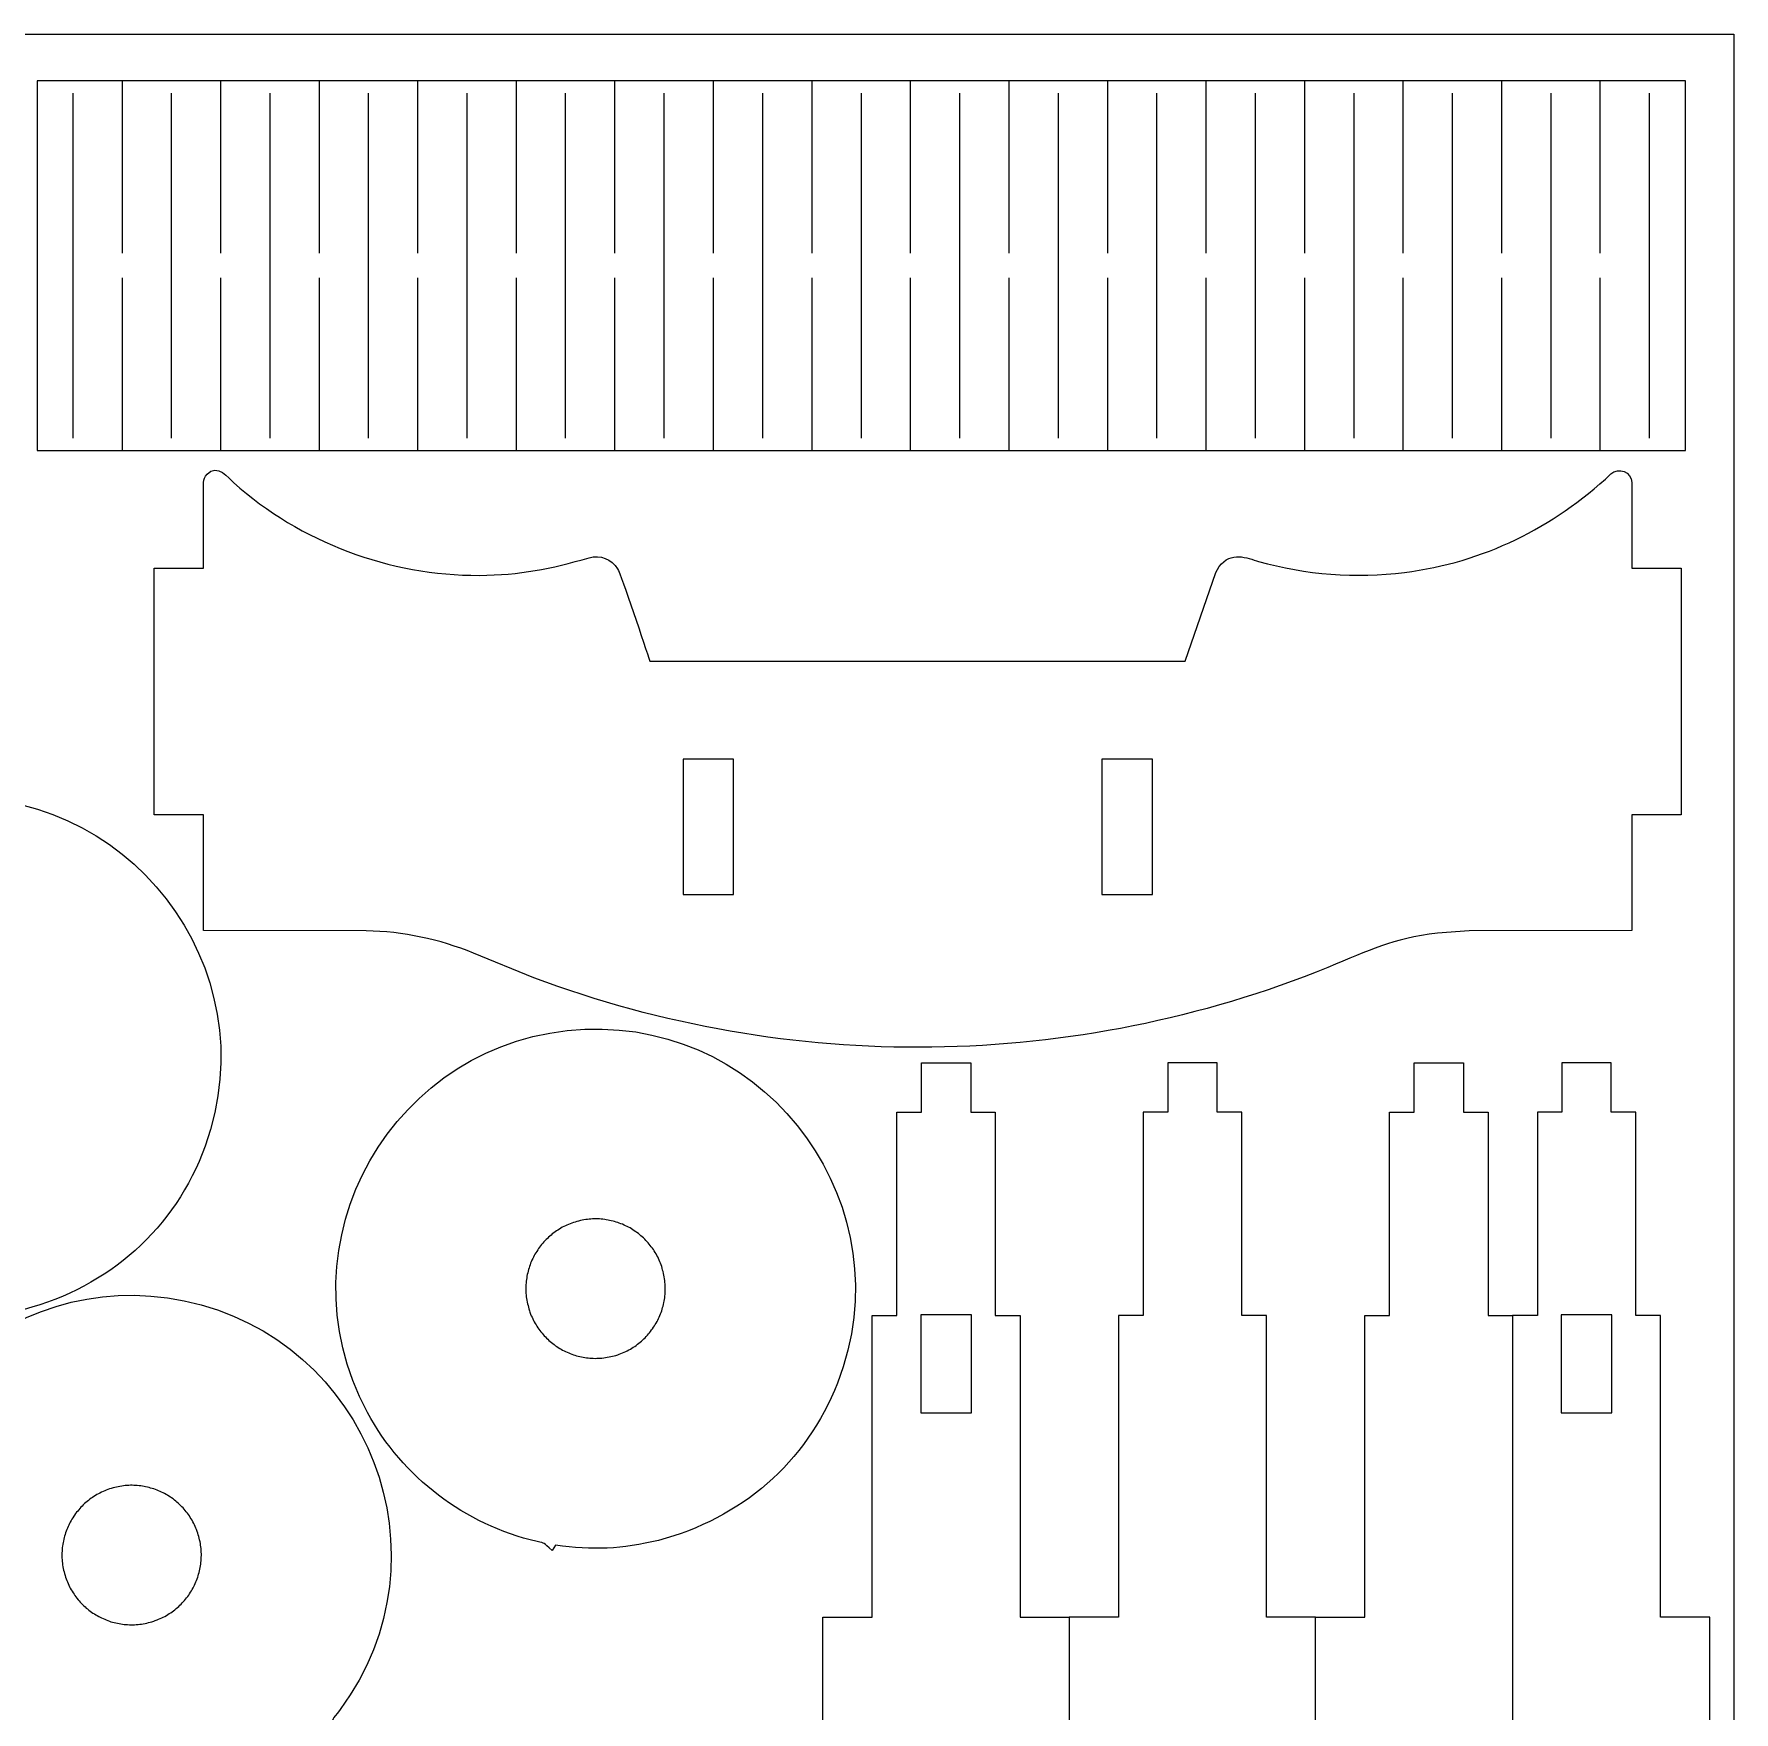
# Model space of a CAD drawing. Header units: inches. Extents: x 385 to 1135, y 241 to 603.
# Drawn here: x 665.5 to 771.3, y 379.5 to 484 of the extents above; entities that cross this region are included whole.
import ezdxf

# ---------------------------------------------------------------- set-up
doc = ezdxf.new("R2010")
doc.units = ezdxf.units.IN
doc.header["$MEASUREMENT"] = 0
doc.layers.add('Capa 1', color=7, linetype='Continuous')
doc.layers.add('Capa 2', color=5, linetype='Continuous')

msp = doc.modelspace()

# ---------------------------------------------------------------- linework, layer by layer
at = {"layer": 'Capa 1', "lineweight": 9}
for points in [[(768.31, 481.08), (665.69, 481.08), (665.69, 458.07), (768.31, 458.07), (768.31, 481.08)], [(670.99, 470.34), (670.99, 481.08)], [(677.12, 470.34), (677.12, 481.08)], [(683.26, 470.34), (683.26, 481.08)], [(689.39, 470.34), (689.39, 481.08)], [(695.53, 470.34), (695.53, 481.08)], [(701.66, 470.34), (701.66, 481.08)], [(707.8, 470.34), (707.8, 481.08)], [(713.93, 470.34), (713.93, 481.08)], [(720.07, 470.34), (720.07, 481.08)], [(726.2, 470.34), (726.2, 481.08)], [(732.34, 470.34), (732.34, 481.08)], [(738.47, 470.34), (738.47, 481.08)], [(744.61, 470.34), (744.61, 481.08)], [(750.74, 470.34), (750.74, 481.08)], [(756.88, 470.34), (756.88, 481.08)], [(763.01, 470.34), (763.01, 481.08)], [(667.92, 458.84), (667.92, 480.31)], [(674.05, 458.84), (674.05, 480.31)], [(680.19, 458.84), (680.19, 480.31)], [(686.32, 458.84), (686.32, 480.31)], [(692.46, 458.84), (692.46, 480.31)], [(698.59, 458.84), (698.59, 480.31)], [(704.73, 458.84), (704.73, 480.31)], [(710.86, 458.84), (710.86, 480.31)], [(717, 458.84), (717, 480.31)], [(723.13, 458.84), (723.13, 480.31)], [(729.27, 458.84), (729.27, 480.31)], [(735.4, 458.84), (735.4, 480.31)], [(741.54, 458.84), (741.54, 480.31)], [(747.68, 458.84), (747.68, 480.31)], [(753.81, 458.84), (753.81, 480.31)], [(759.95, 458.84), (759.95, 480.31)], [(766.08, 458.84), (766.08, 480.31)], [(670.99, 458.07), (670.99, 468.81)], [(677.12, 458.07), (677.12, 468.81)], [(683.26, 458.07), (683.26, 468.81)], [(689.39, 458.07), (689.39, 468.81)], [(695.53, 458.07), (695.53, 468.81)], [(701.66, 458.07), (701.66, 468.81)], [(707.8, 458.07), (707.8, 468.81)], [(713.93, 458.07), (713.93, 468.81)], [(720.07, 458.07), (720.07, 468.81)], [(726.2, 458.07), (726.2, 468.81)], [(732.34, 458.07), (732.34, 468.81)], [(738.47, 458.07), (738.47, 468.81)], [(744.61, 458.07), (744.61, 468.81)], [(750.74, 458.07), (750.74, 468.81)], [(756.88, 458.07), (756.88, 468.81)], [(763.01, 458.07), (763.01, 468.81)], [(709.04, 438.84), (705.9, 438.84), (705.9, 430.43), (709.04, 430.43), (709.04, 438.84)], [(731.97, 438.84), (731.97, 430.43), (735.12, 430.43), (735.12, 438.84), (731.97, 438.84)], [(714.61, 362.42), (714.61, 385.43), (717.67, 385.43), (717.67, 404.22), (719.21, 404.22), (719.21, 416.87), (720.74, 416.87), (720.74, 419.94), (723.81, 419.94), (723.81, 416.87), (725.34, 416.87), (725.34, 404.22), (726.88, 404.22), (726.88, 385.43), (729.94, 385.43)], [(745.28, 362.42), (745.28, 385.43), (742.22, 385.43), (742.22, 404.22), (740.68, 404.22), (740.68, 416.87), (739.15, 416.87), (739.15, 419.94), (736.08, 419.94), (736.08, 419.94), (736.08, 419.94), (736.08, 419.93), (736.08, 419.91), (736.08, 419.81), (736.08, 419.46), (736.08, 418.41), (736.08, 417.35), (736.08, 417.01), (736.08, 416.91), (736.08, 416.88), (736.08, 416.88), (736.08, 416.87), (736.08, 416.87), (734.55, 416.87), (734.55, 404.22), (733.01, 404.22), (733.01, 385.43), (729.94, 385.43), (729.94, 373.93)], [(751.42, 419.94), (754.49, 419.94)], [(751.42, 416.87), (751.42, 419.94)], [(754.49, 419.94), (754.49, 416.87)], [(763.69, 419.94), (760.62, 419.94)], [(760.62, 419.94), (760.62, 416.87)], [(763.69, 416.87), (763.69, 419.94)], [(749.88, 404.22), (749.88, 416.87)], [(749.88, 416.87), (751.42, 416.87)], [(754.49, 416.87), (756.02, 416.87)], [(756.02, 416.87), (756.02, 404.22)], [(760.62, 416.87), (759.09, 416.87)], [(759.09, 416.87), (759.09, 404.22)], [(765.22, 416.87), (763.69, 416.87)], [(765.22, 404.22), (765.22, 416.87)], [(701.51, 401.67), (701.61, 401.7), (701.72, 401.73), (701.83, 401.77), (701.93, 401.8), (702.03, 401.84), (702.13, 401.88), (702.23, 401.93), (702.33, 401.97), (702.43, 402.02), (702.52, 402.07), (702.62, 402.12), (702.71, 402.18), (702.8, 402.23), (702.89, 402.29), (702.98, 402.35), (703.06, 402.42), (703.14, 402.48), (703.23, 402.55), (703.31, 402.61), (703.38, 402.68), (703.46, 402.76), (703.54, 402.83), (703.61, 402.9), (703.68, 402.98), (703.75, 403.06), (703.82, 403.14), (703.88, 403.22), (703.94, 403.31), (704, 403.39), (704.06, 403.48), (704.12, 403.56), (704.17, 403.65), (704.23, 403.74), (704.28, 403.83), (704.32, 403.92), (704.37, 404.02), (704.41, 404.11), (704.46, 404.21), (704.5, 404.31), (704.53, 404.4), (704.57, 404.5), (704.6, 404.6), (704.63, 404.7), (704.66, 404.8), (704.68, 404.9), (704.7, 405.01), (704.72, 405.11), (704.74, 405.21), (704.76, 405.32), (704.77, 405.42), (704.78, 405.53), (704.79, 405.64), (704.79, 405.74), (704.79, 405.85), (704.79, 405.96), (704.79, 406.07), (704.78, 406.17), (704.77, 406.28), (704.76, 406.39), (704.75, 406.5), (704.73, 406.61), (704.71, 406.72), (704.69, 406.83), (704.66, 406.94), (704.63, 407.04), (704.6, 407.15), (704.57, 407.26), (704.53, 407.36), (704.5, 407.46), (704.45, 407.56), (704.41, 407.66), (704.37, 407.76), (704.32, 407.86), (704.27, 407.95), (704.22, 408.05), (704.16, 408.14), (704.1, 408.23), (704.05, 408.32), (703.99, 408.41), (703.92, 408.49), (703.86, 408.57), (703.79, 408.66), (703.72, 408.74), (703.65, 408.81), (703.58, 408.89), (703.51, 408.97), (703.43, 409.04), (703.36, 409.11), (703.28, 409.18), (703.2, 409.24), (703.12, 409.31), (703.03, 409.37), (702.95, 409.43), (702.86, 409.49), (702.77, 409.55), (702.69, 409.6), (702.6, 409.66), (702.51, 409.71), (702.41, 409.75), (702.32, 409.8), (702.23, 409.84), (702.13, 409.89), (702.03, 409.92), (701.93, 409.96), (701.84, 410), (701.74, 410.03), (701.64, 410.06), (701.54, 410.09), (701.43, 410.11), (701.33, 410.13), (701.23, 410.15), (701.12, 410.17), (701.02, 410.19), (700.91, 410.2), (700.81, 410.21), (700.7, 410.22), (700.59, 410.22), (700.49, 410.22), (700.38, 410.22), (700.27, 410.22), (700.16, 410.21), (700.06, 410.2), (699.95, 410.19), (699.84, 410.18), (699.73, 410.16), (699.62, 410.14), (699.51, 410.12), (699.4, 410.09), (699.29, 410.06), (699.19, 410.03), (699.08, 410), (698.98, 409.96), (698.87, 409.92), (698.77, 409.88), (698.67, 409.84), (698.58, 409.8), (698.48, 409.75), (698.38, 409.7), (698.29, 409.65), (698.2, 409.59), (698.11, 409.53), (698.02, 409.48), (697.93, 409.42), (697.85, 409.35), (697.76, 409.29), (697.68, 409.22), (697.6, 409.15), (697.52, 409.08), (697.45, 409.01), (697.37, 408.94), (697.3, 408.86), (697.23, 408.79), (697.16, 408.71), (697.09, 408.63), (697.03, 408.55), (696.97, 408.46), (696.9, 408.38), (696.85, 408.29), (696.79, 408.2), (696.73, 408.12), (696.68, 408.03), (696.63, 407.94), (696.58, 407.84), (696.54, 407.75), (696.49, 407.65), (696.45, 407.56), (696.41, 407.46), (696.38, 407.36), (696.34, 407.27), (696.31, 407.17), (696.28, 407.07), (696.25, 406.97), (696.23, 406.86), (696.2, 406.76), (696.18, 406.66), (696.17, 406.55), (696.15, 406.45), (696.14, 406.34), (696.13, 406.24), (696.12, 406.13), (696.12, 406.02), (696.11, 405.92), (696.12, 405.81), (696.12, 405.7), (696.12, 405.59), (696.13, 405.49), (696.14, 405.38), (696.16, 405.27), (696.18, 405.16), (696.2, 405.05), (696.22, 404.94), (696.25, 404.83), (696.27, 404.72), (696.3, 404.62), (696.34, 404.51), (696.37, 404.41), (696.41, 404.3), (696.45, 404.2), (696.5, 404.1), (696.54, 404.01), (696.59, 403.91), (696.64, 403.81), (696.69, 403.72), (696.75, 403.63), (696.8, 403.54), (696.86, 403.45), (696.92, 403.36), (696.99, 403.28), (697.05, 403.19), (697.12, 403.11), (697.18, 403.03), (697.25, 402.95), (697.33, 402.88), (697.4, 402.8), (697.48, 402.73), (697.55, 402.66), (697.63, 402.59), (697.71, 402.52), (697.79, 402.46), (697.88, 402.4), (697.96, 402.33), (698.05, 402.28), (698.13, 402.22), (698.22, 402.16), (698.31, 402.11), (698.4, 402.06), (698.49, 402.01), (698.59, 401.97), (698.68, 401.92), (698.78, 401.88), (698.88, 401.84), (698.97, 401.81), (699.07, 401.77), (699.17, 401.74), (699.27, 401.71), (699.37, 401.68), (699.47, 401.66), (699.58, 401.63), (699.68, 401.61), (699.78, 401.6), (699.89, 401.58), (699.99, 401.57), (700.1, 401.56), (700.21, 401.55), (700.31, 401.55), (700.42, 401.54), (700.53, 401.55), (700.64, 401.55), (700.74, 401.55), (700.85, 401.56), (700.96, 401.57), (701.07, 401.59), (701.18, 401.61), (701.29, 401.63), (701.4, 401.65), (701.51, 401.67)], [(723.85, 404.26), (720.7, 404.26), (720.7, 398.15), (723.85, 398.15), (723.85, 404.26)], [(748.35, 404.22), (749.88, 404.22)], [(748.35, 385.43), (748.35, 404.22)], [(756.02, 404.22), (757.55, 404.22)], [(757.55, 404.22), (757.55, 343.64)], [(759.09, 404.22), (757.55, 404.22)], [(760.58, 398.15), (763.73, 398.15), (763.73, 404.26), (760.58, 404.26), (760.58, 398.15)], [(766.76, 404.22), (765.22, 404.22)], [(766.76, 385.43), (766.76, 404.22)], [(672.62, 385.09), (672.73, 385.12), (672.83, 385.15), (672.94, 385.18), (673.04, 385.22), (673.15, 385.26), (673.25, 385.3), (673.35, 385.34), (673.45, 385.39), (673.54, 385.43), (673.64, 385.48), (673.73, 385.54), (673.82, 385.59), (673.91, 385.65), (674, 385.71), (674.09, 385.77), (674.17, 385.83), (674.26, 385.89), (674.34, 385.96), (674.42, 386.03), (674.5, 386.1), (674.57, 386.17), (674.65, 386.24), (674.72, 386.32), (674.79, 386.4), (674.86, 386.47), (674.93, 386.55), (674.99, 386.64), (675.06, 386.72), (675.12, 386.8), (675.18, 386.89), (675.23, 386.98), (675.29, 387.07), (675.34, 387.15), (675.39, 387.25), (675.44, 387.34), (675.48, 387.43), (675.53, 387.53), (675.57, 387.62), (675.61, 387.72), (675.65, 387.82), (675.68, 387.92), (675.71, 388.01), (675.74, 388.11), (675.77, 388.22), (675.79, 388.32), (675.82, 388.42), (675.84, 388.52), (675.86, 388.63), (675.87, 388.73), (675.88, 388.84), (675.89, 388.94), (675.9, 389.05), (675.9, 389.16), (675.91, 389.26), (675.91, 389.37), (675.9, 389.48), (675.9, 389.59), (675.89, 389.7), (675.88, 389.8), (675.86, 389.91), (675.85, 390.02), (675.83, 390.13), (675.8, 390.24), (675.78, 390.35), (675.75, 390.46), (675.72, 390.56), (675.68, 390.67), (675.65, 390.77), (675.61, 390.88), (675.57, 390.98), (675.52, 391.08), (675.48, 391.18), (675.43, 391.27), (675.38, 391.37), (675.33, 391.46), (675.27, 391.55), (675.22, 391.64), (675.16, 391.73), (675.1, 391.82), (675.04, 391.9), (674.97, 391.99), (674.91, 392.07), (674.84, 392.15), (674.77, 392.23), (674.7, 392.3), (674.62, 392.38), (674.55, 392.45), (674.47, 392.52), (674.39, 392.59), (674.31, 392.66), (674.23, 392.72), (674.15, 392.79), (674.06, 392.85), (673.98, 392.91), (673.89, 392.96), (673.8, 393.02), (673.71, 393.07), (673.62, 393.12), (673.53, 393.17), (673.43, 393.21), (673.34, 393.26), (673.24, 393.3), (673.15, 393.34), (673.05, 393.38), (672.95, 393.41), (672.85, 393.44), (672.75, 393.47), (672.65, 393.5), (672.55, 393.52), (672.44, 393.55), (672.34, 393.57), (672.24, 393.58), (672.13, 393.6), (672.03, 393.61), (671.92, 393.62), (671.81, 393.63), (671.71, 393.63), (671.6, 393.64), (671.49, 393.64), (671.39, 393.63), (671.28, 393.63), (671.17, 393.62), (671.06, 393.61), (670.95, 393.59), (670.84, 393.57), (670.73, 393.55), (670.62, 393.53), (670.52, 393.51), (670.41, 393.48), (670.3, 393.45), (670.19, 393.41), (670.09, 393.38), (669.99, 393.34), (669.89, 393.3), (669.79, 393.25), (669.69, 393.21), (669.59, 393.16), (669.5, 393.11), (669.4, 393.06), (669.31, 393), (669.22, 392.95), (669.13, 392.89), (669.05, 392.83), (668.96, 392.77), (668.88, 392.7), (668.79, 392.64), (668.71, 392.57), (668.64, 392.5), (668.56, 392.43), (668.49, 392.35), (668.41, 392.28), (668.34, 392.2), (668.27, 392.12), (668.21, 392.04), (668.14, 391.96), (668.08, 391.88), (668.02, 391.79), (667.96, 391.71), (667.9, 391.62), (667.85, 391.53), (667.8, 391.44), (667.75, 391.35), (667.7, 391.26), (667.65, 391.16), (667.61, 391.07), (667.57, 390.97), (667.53, 390.88), (667.49, 390.78), (667.45, 390.68), (667.42, 390.58), (667.39, 390.48), (667.37, 390.38), (667.34, 390.28), (667.32, 390.17), (667.3, 390.07), (667.28, 389.97), (667.26, 389.86), (667.25, 389.76), (667.24, 389.65), (667.24, 389.54), (667.23, 389.44), (667.23, 389.33), (667.23, 389.22), (667.23, 389.12), (667.24, 389.01), (667.25, 388.9), (667.26, 388.79), (667.27, 388.68), (667.29, 388.57), (667.31, 388.46), (667.33, 388.35), (667.36, 388.25), (667.39, 388.14), (667.42, 388.03), (667.45, 387.92), (667.49, 387.82), (667.53, 387.72), (667.57, 387.62), (667.61, 387.52), (667.66, 387.42), (667.7, 387.32), (667.75, 387.23), (667.81, 387.13), (667.86, 387.04), (667.92, 386.95), (667.98, 386.86), (668.04, 386.78), (668.1, 386.69), (668.16, 386.61), (668.23, 386.52), (668.3, 386.44), (668.37, 386.37), (668.44, 386.29), (668.51, 386.22), (668.59, 386.14), (668.67, 386.07), (668.74, 386), (668.82, 385.94), (668.91, 385.87), (668.99, 385.81), (669.07, 385.75), (669.16, 385.69), (669.25, 385.63), (669.34, 385.58), (669.43, 385.53), (669.52, 385.47), (669.61, 385.43), (669.7, 385.38), (669.8, 385.34), (669.89, 385.3), (669.99, 385.26), (670.09, 385.22), (670.19, 385.18), (670.28, 385.15), (670.38, 385.12), (670.49, 385.1), (670.59, 385.07), (670.69, 385.05), (670.79, 385.03), (670.9, 385.01), (671, 384.99), (671.11, 384.98), (671.21, 384.97), (671.32, 384.97), (671.43, 384.96), (671.53, 384.96), (671.64, 384.96), (671.75, 384.96), (671.86, 384.97), (671.97, 384.98), (672.07, 384.99), (672.18, 385), (672.29, 385.02), (672.4, 385.04), (672.51, 385.06), (672.62, 385.09)], [(745.28, 362.42), (745.28, 385.43)], [(745.28, 385.43), (748.35, 385.43)], [(769.82, 385.43), (766.76, 385.43)], [(769.82, 362.42), (769.82, 385.43)]]:
    msp.add_lwpolyline(points, dxfattribs=at)
for points, knots in [([(672.98, 435.39), (672.98, 435.39), (676.04, 435.39), (676.04, 435.39), (676.04, 435.39), (676.04, 428.17), (676.04, 428.17), (676.04, 428.17), (686.17, 428.16), (686.17, 428.16), (688.46, 428.12), (690.74, 427.63), (692.86, 426.77), (692.86, 426.77), (696.61, 425.24), (696.61, 425.24), (712.53, 419.25), (730.29, 419.48), (746.05, 425.88), (748.69, 426.96), (750.02, 427.66), (752.87, 428.02), (752.87, 428.02), (754.84, 428.16), (754.84, 428.16), (754.84, 428.16), (764.97, 428.17), (764.97, 428.17), (764.97, 428.17), (764.97, 435.39), (764.97, 435.39), (764.97, 435.39), (768.04, 435.39), (768.04, 435.39), (768.04, 435.39), (768.04, 450.73), (768.04, 450.73), (768.04, 450.73), (764.97, 450.73), (764.97, 450.73), (764.97, 450.73), (764.97, 456.07), (764.97, 456.07), (764.96, 456.73), (764.14, 457.04), (763.67, 456.6), (760.03, 453.22), (755.77, 451.11), (750.82, 450.47), (747.79, 450.09), (744.67, 450.32), (741.73, 451.16), (741.02, 451.36), (740.01, 451.83), (739.28, 450.83), (739.28, 450.83), (739.08, 450.46), (739.08, 450.46), (739.08, 450.46), (737.17, 444.94), (737.17, 444.94), (737.17, 444.94), (703.84, 444.94), (703.84, 444.94), (703.57, 445.73), (702.03, 450.33), (701.82, 450.7), (701.46, 451.3), (700.73, 451.59), (700.06, 451.39), (697.64, 450.69), (695.76, 450.31), (693.22, 450.29), (687.62, 450.26), (682.09, 452.34), (677.91, 456.07), (677.6, 456.35), (676.92, 457.27), (676.26, 456.58), (676.12, 456.44), (676.05, 456.26), (676.04, 456.07), (676.04, 456.07), (676.04, 450.73), (676.04, 450.73), (676.04, 450.73), (672.98, 450.73), (672.98, 450.73), (672.98, 450.73), (672.98, 435.39), (672.98, 435.39)], [0, 0, 0, 0, 1, 1, 1, 2, 2, 2, 3, 3, 3, 4, 4, 4, 5, 5, 5, 6, 6, 6, 7, 7, 7, 8, 8, 8, 9, 9, 9, 10, 10, 10, 11, 11, 11, 12, 12, 12, 13, 13, 13, 14, 14, 14, 15, 15, 15, 16, 16, 16, 17, 17, 17, 18, 18, 18, 19, 19, 19, 20, 20, 20, 21, 21, 21, 22, 22, 22, 23, 23, 23, 24, 24, 24, 25, 25, 25, 26, 26, 26, 27, 27, 27, 28, 28, 28, 29, 29, 29, 30, 30, 30, 30]), ([(664.87, 404.59), (670.15, 405.98), (674.28, 409.62), (676.14, 414.75), (680.19, 425.88), (671.21, 437.46), (659.47, 436.36), (647.73, 435.26), (641.09, 422.38), (646.94, 412.2), (647.46, 411.3), (648.09, 410.42), (648.77, 409.64), (649.17, 409.19), (649.14, 409.19), (649.49, 408.68), (649.49, 408.68), (649.58, 408.78), (649.58, 408.78), (653.75, 404.76), (659.22, 403.25), (664.87, 404.59)], [0, 0, 0, 0, 1, 1, 1, 2, 2, 2, 3, 3, 3, 4, 4, 4, 5, 5, 5, 6, 6, 6, 7, 7, 7, 7]), ([(704.37, 390.21), (709.51, 391.56), (713.57, 395.05), (715.51, 400), (719.76, 410.86), (711.38, 422.53), (699.78, 422.03), (687.85, 421.52), (680.56, 408.67), (686.25, 398.17), (688.45, 394.12), (692.31, 391.18), (696.81, 390.14), (697.36, 390.01), (697.13, 390.1), (697.76, 389.59), (697.76, 389.59), (697.96, 389.91), (697.96, 389.91), (700.26, 389.58), (702.11, 389.67), (704.37, 390.21)], [0, 0, 0, 0, 1, 1, 1, 2, 2, 2, 3, 3, 3, 4, 4, 4, 5, 5, 5, 6, 6, 6, 7, 7, 7, 7]), ([(675.48, 373.62), (678.75, 374.48), (681.29, 376), (683.58, 378.49), (683.58, 378.49), (684.03, 378.39), (684.03, 378.39), (684.11, 379.31), (683.99, 378.91), (684.56, 379.69), (691.56, 389.17), (686.37, 402.74), (674.83, 405.13), (663.72, 407.43), (653.73, 397.77), (655.63, 386.6), (657.19, 377.46), (666.07, 371.51), (675.08, 373.52), (675.08, 373.52), (675.48, 373.62), (675.48, 373.62)], [0, 0, 0, 0, 1, 1, 1, 2, 2, 2, 3, 3, 3, 4, 4, 4, 5, 5, 5, 6, 6, 6, 7, 7, 7, 7])]:
    msp.add_open_spline(points, degree=3, knots=knots, dxfattribs=at)
at = {"layer": 'Capa 2', "lineweight": 9}
for points in [[(386.82, 483.99), (771.33, 483.99)], [(771.33, 483.99), (771.33, 242.03)]]:
    msp.add_lwpolyline(points, dxfattribs=at)

doc.saveas('drawing.dxf')
